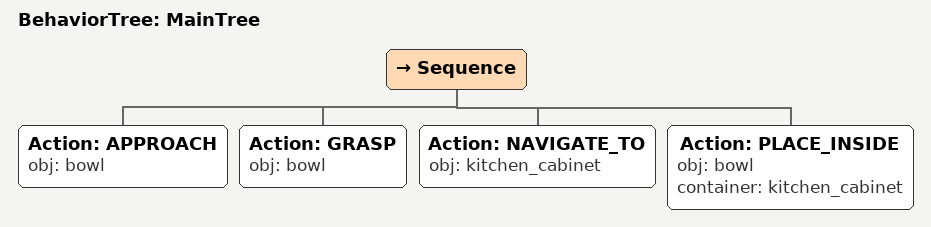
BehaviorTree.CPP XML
<root main_tree_to_execute="MainTree">
  <BehaviorTree ID="MainTree">
    <Sequence>
      <!-- Approach bowl -->
      <Action ID="APPROACH" obj="bowl" />
      <!-- Grasp bowl -->
      <Action ID="GRASP" obj="bowl" />
      <!-- Navigate to kitchen_cabinet -->
      <Action ID="NAVIGATE_TO" obj="kitchen_cabinet" />
      <!-- Place bowl inside kitchen_cabinet -->
      <Action ID="PLACE_INSIDE" obj="bowl" container="kitchen_cabinet" />
    </Sequence>
  </BehaviorTree>
</root>
